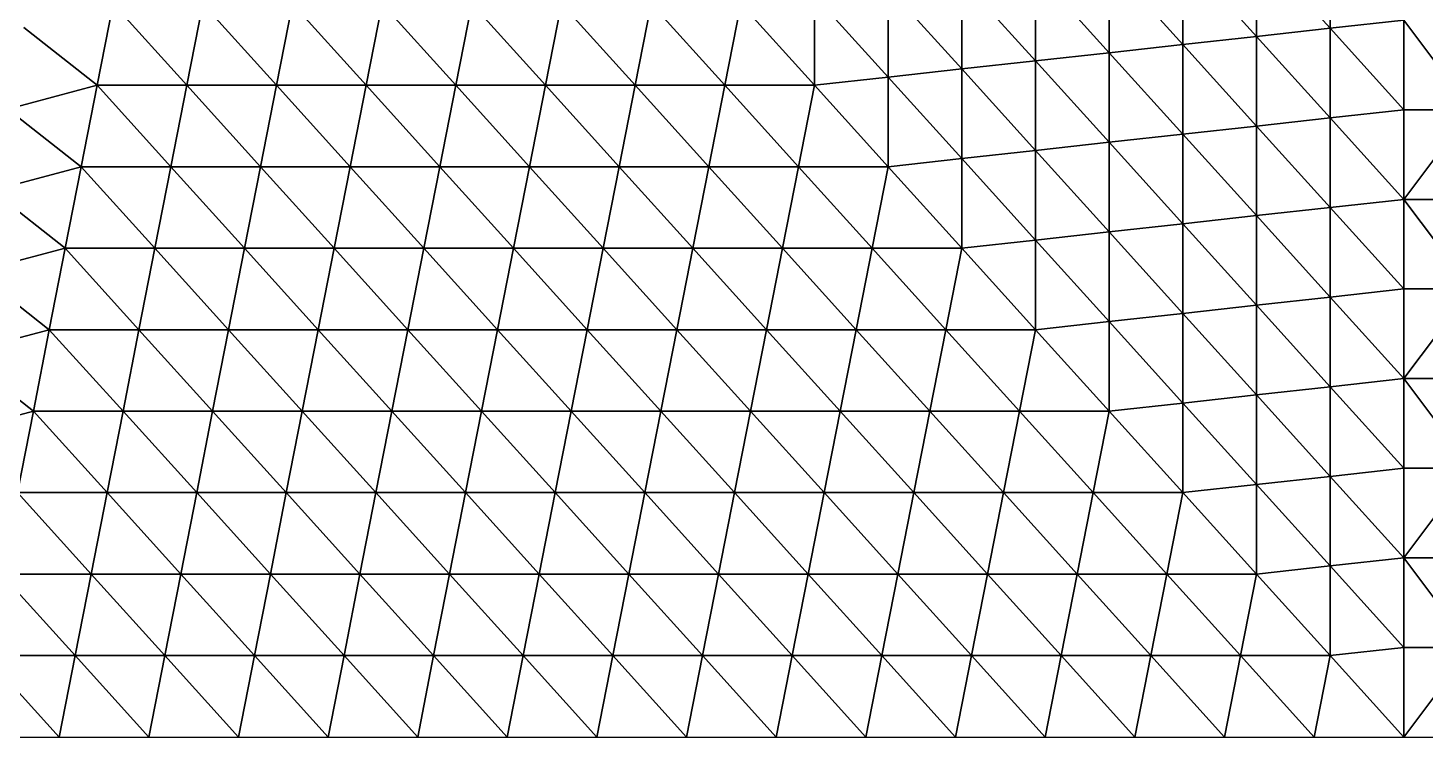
# Model space of a CAD drawing. Extents: x 100 to 350, y 100 to 150.
# Drawn here: x 176.02 to 200.37, y 100 to 112.36 of the extents above; entities that cross this region are included whole.
import ezdxf

# ---------------------------------------------------------------- set-up
doc = ezdxf.new("R2010")
doc.units = 0

msp = doc.modelspace()

# ---------------------------------------------------------------- linework, layer by layer
at = {"color": 1}
for p, q in [((197.431879, 113.778756), (198.71594, 112.358128)), ((197.431879, 113.778756), (197.431879, 112.216256)), ((198.71594, 112.358128), (197.431879, 113.778756)), ((197.431879, 112.216256), (197.431879, 113.778756)), ((198.71594, 112.358128), (198.71594, 113.920628)), ((198.71594, 113.920628), (198.71594, 112.358128)), ((194.863758, 113.495012), (196.147819, 112.074384)), ((194.863758, 111.932512), (194.863758, 113.495012)), ((196.147819, 112.074384), (194.863758, 113.495012)), ((194.863758, 113.495012), (194.863758, 111.932512)), ((196.147819, 112.074384), (196.147819, 113.636884)), ((197.431879, 112.216256), (196.147819, 113.636884)), ((196.147819, 113.636884), (196.147819, 112.074384)), ((196.147819, 113.636884), (197.431879, 112.216256)), ((193.579698, 113.35314), (194.863758, 111.932512)), ((194.863758, 111.932512), (193.579698, 113.35314)), ((193.579698, 113.35314), (193.579698, 111.79064)), ((193.579698, 111.79064), (193.579698, 113.35314)), ((191.011577, 113.069396), (192.295637, 111.648768)), ((192.295637, 111.648768), (191.011577, 113.069396)), ((191.011577, 113.069396), (191.011577, 111.506896)), ((191.011577, 111.506896), (191.011577, 113.069396)), ((192.295637, 111.648768), (192.295637, 113.211268)), ((192.295637, 113.211268), (193.579698, 111.79064)), ((192.295637, 113.211268), (192.295637, 111.648768)), ((193.579698, 111.79064), (192.295637, 113.211268)), ((177.505956, 112.785652), (177.227516, 111.365024)), ((177.227516, 111.365024), (177.505956, 112.785652)), ((177.505956, 112.785652), (178.790016, 111.365024)), ((178.790016, 111.365024), (177.505956, 112.785652)), ((179.068456, 112.785652), (178.790016, 111.365024)), ((178.790016, 111.365024), (179.068456, 112.785652)), ((180.352516, 111.365024), (179.068456, 112.785652)), ((179.068456, 112.785652), (180.352516, 111.365024)), ((180.630956, 112.785652), (180.352516, 111.365024)), ((180.352516, 111.365024), (180.630956, 112.785652)), ((180.630956, 112.785652), (181.915016, 111.365024)), ((181.915016, 111.365024), (180.630956, 112.785652)), ((182.193456, 112.785652), (181.915016, 111.365024)), ((181.915016, 111.365024), (182.193456, 112.785652)), ((183.477516, 111.365024), (182.193456, 112.785652)), ((182.193456, 112.785652), (183.477516, 111.365024)), ((183.755956, 112.785652), (183.477516, 111.365024)), ((183.477516, 111.365024), (183.755956, 112.785652)), ((183.755956, 112.785652), (185.040016, 111.365024)), ((185.040016, 111.365024), (183.755956, 112.785652)), ((185.318456, 112.785652), (185.040016, 111.365024)), ((185.040016, 111.365024), (185.318456, 112.785652)), ((186.602516, 111.365024), (185.318456, 112.785652)), ((185.318456, 112.785652), (186.602516, 111.365024)), ((186.602516, 111.365024), (186.880956, 112.785652)), ((186.880956, 112.785652), (186.602516, 111.365024)), ((188.165016, 111.365024), (186.880956, 112.785652)), ((186.880956, 112.785652), (188.165016, 111.365024)), ((188.165016, 111.365024), (188.443456, 112.785652)), ((188.443456, 112.785652), (188.165016, 111.365024)), ((188.443456, 112.785652), (189.727516, 111.365024)), ((189.727516, 111.365024), (188.443456, 112.785652)), ((189.727516, 111.365024), (189.727516, 112.927524)), ((189.727516, 112.927524), (191.011577, 111.506896)), ((189.727516, 112.927524), (189.727516, 111.365024)), ((191.011577, 111.506896), (189.727516, 112.927524)), ((177.227516, 111.365024), (175.94876, 112.370645)), ((175.94876, 112.370645), (177.227516, 111.365024)), ((197.431879, 112.216256), (198.71594, 112.358128)), ((198.71594, 112.358128), (197.431879, 112.216256)), ((200, 112.5), (198.71594, 112.358128)), ((198.71594, 112.358128), (200, 112.5)), ((198.71594, 110.795628), (198.71594, 112.358128)), ((198.71594, 112.358128), (200, 110.9375)), ((198.71594, 112.358128), (198.71594, 110.795628)), ((200, 110.9375), (198.71594, 112.358128)), ((200, 112.5), (201.171875, 110.9375)), ((201.171875, 110.9375), (200, 112.5)), ((196.147819, 112.074384), (194.863758, 111.932512)), ((194.863758, 111.932512), (196.147819, 112.074384)), ((196.147819, 112.074384), (197.431879, 112.216256)), ((197.431879, 112.216256), (196.147819, 112.074384)), ((196.147819, 110.511884), (196.147819, 112.074384)), ((197.431879, 110.653756), (196.147819, 112.074384)), ((196.147819, 112.074384), (196.147819, 110.511884)), ((196.147819, 112.074384), (197.431879, 110.653756)), ((198.71594, 110.795628), (197.431879, 112.216256)), ((197.431879, 112.216256), (197.431879, 110.653756)), ((197.431879, 112.216256), (198.71594, 110.795628)), ((197.431879, 110.653756), (197.431879, 112.216256)), ((193.579698, 111.79064), (192.295637, 111.648768)), ((192.295637, 111.648768), (193.579698, 111.79064)), ((193.579698, 111.79064), (194.863758, 111.932512)), ((194.863758, 111.932512), (193.579698, 111.79064)), ((193.579698, 111.79064), (193.579698, 110.22814)), ((194.863758, 110.370012), (193.579698, 111.79064)), ((193.579698, 111.79064), (194.863758, 110.370012)), ((193.579698, 110.22814), (193.579698, 111.79064)), ((196.147819, 110.511884), (194.863758, 111.932512)), ((194.863758, 111.932512), (194.863758, 110.370012)), ((194.863758, 111.932512), (196.147819, 110.511884)), ((194.863758, 110.370012), (194.863758, 111.932512)), ((192.295637, 111.648768), (191.011577, 111.506896)), ((191.011577, 111.506896), (192.295637, 111.648768)), ((192.295637, 110.086268), (192.295637, 111.648768)), ((192.295637, 111.648768), (193.579698, 110.22814)), ((193.579698, 110.22814), (192.295637, 111.648768)), ((192.295637, 111.648768), (192.295637, 110.086268)), ((177.227516, 111.365024), (175.670321, 110.950017)), ((175.670321, 110.950017), (177.227516, 111.365024)), ((177.227516, 111.365024), (176.949077, 109.944396)), ((176.949077, 109.944396), (177.227516, 111.365024)), ((178.511577, 109.944396), (177.227516, 111.365024)), ((178.790016, 111.365024), (177.227516, 111.365024)), ((177.227516, 111.365024), (178.511577, 109.944396)), ((177.227516, 111.365024), (178.790016, 111.365024)), ((178.790016, 111.365024), (178.511577, 109.944396)), ((178.511577, 109.944396), (178.790016, 111.365024)), ((180.352516, 111.365024), (178.790016, 111.365024)), ((178.790016, 111.365024), (180.074077, 109.944396)), ((178.790016, 111.365024), (180.352516, 111.365024)), ((180.074077, 109.944396), (178.790016, 111.365024)), ((180.352516, 111.365024), (180.074077, 109.944396)), ((180.074077, 109.944396), (180.352516, 111.365024)), ((181.636577, 109.944396), (180.352516, 111.365024)), ((181.915016, 111.365024), (180.352516, 111.365024)), ((180.352516, 111.365024), (181.636577, 109.944396)), ((180.352516, 111.365024), (181.915016, 111.365024)), ((181.915016, 111.365024), (181.636577, 109.944396)), ((181.636577, 109.944396), (181.915016, 111.365024)), ((181.915016, 111.365024), (183.477516, 111.365024)), ((183.477516, 111.365024), (181.915016, 111.365024)), ((181.915016, 111.365024), (183.199077, 109.944396)), ((183.199077, 109.944396), (181.915016, 111.365024)), ((183.477516, 111.365024), (183.199077, 109.944396)), ((183.199077, 109.944396), (183.477516, 111.365024)), ((184.761577, 109.944396), (183.477516, 111.365024)), ((185.040016, 111.365024), (183.477516, 111.365024)), ((183.477516, 111.365024), (184.761577, 109.944396)), ((183.477516, 111.365024), (185.040016, 111.365024)), ((185.040016, 111.365024), (184.761577, 109.944396)), ((184.761577, 109.944396), (185.040016, 111.365024)), ((185.040016, 111.365024), (186.602516, 111.365024)), ((186.324077, 109.944396), (185.040016, 111.365024)), ((186.602516, 111.365024), (185.040016, 111.365024)), ((185.040016, 111.365024), (186.324077, 109.944396)), ((186.324077, 109.944396), (186.602516, 111.365024)), ((186.602516, 111.365024), (186.324077, 109.944396)), ((188.165016, 111.365024), (186.602516, 111.365024)), ((186.602516, 111.365024), (187.886577, 109.944396)), ((186.602516, 111.365024), (188.165016, 111.365024)), ((187.886577, 109.944396), (186.602516, 111.365024)), ((187.886577, 109.944396), (188.165016, 111.365024)), ((188.165016, 111.365024), (187.886577, 109.944396)), ((189.727516, 111.365024), (188.165016, 111.365024)), ((188.165016, 111.365024), (189.449077, 109.944396)), ((189.449077, 109.944396), (188.165016, 111.365024)), ((188.165016, 111.365024), (189.727516, 111.365024)), ((189.727516, 111.365024), (189.449077, 109.944396)), ((189.449077, 109.944396), (189.727516, 111.365024)), ((191.011577, 111.506896), (189.727516, 111.365024)), ((189.727516, 111.365024), (191.011577, 111.506896)), ((191.011577, 109.944396), (189.727516, 111.365024)), ((189.727516, 111.365024), (191.011577, 109.944396)), ((192.295637, 110.086268), (191.011577, 111.506896)), ((191.011577, 111.506896), (191.011577, 109.944396)), ((191.011577, 111.506896), (192.295637, 110.086268)), ((191.011577, 109.944396), (191.011577, 111.506896)), ((176.949077, 109.944396), (175.670321, 110.950017)), ((175.670321, 110.950017), (176.949077, 109.944396)), ((200, 110.9375), (198.71594, 110.795628)), ((198.71594, 110.795628), (200, 110.9375)), ((201.171875, 110.9375), (200, 109.375)), ((200, 109.375), (201.171875, 110.9375)), ((201.171875, 110.9375), (200, 110.9375)), ((200, 110.9375), (201.171875, 110.9375)), ((196.147819, 110.511884), (197.431879, 110.653756)), ((197.431879, 110.653756), (196.147819, 110.511884)), ((198.71594, 110.795628), (197.431879, 110.653756)), ((197.431879, 110.653756), (198.71594, 110.795628)), ((197.431879, 110.653756), (198.71594, 109.233128)), ((197.431879, 110.653756), (197.431879, 109.091256)), ((198.71594, 109.233128), (197.431879, 110.653756)), ((197.431879, 109.091256), (197.431879, 110.653756)), ((198.71594, 109.233128), (198.71594, 110.795628)), ((198.71594, 110.795628), (200, 109.375)), ((200, 109.375), (198.71594, 110.795628)), ((198.71594, 110.795628), (198.71594, 109.233128)), ((193.579698, 110.22814), (194.863758, 110.370012)), ((194.863758, 110.370012), (193.579698, 110.22814)), ((196.147819, 110.511884), (194.863758, 110.370012)), ((194.863758, 110.370012), (196.147819, 110.511884)), ((194.863758, 110.370012), (196.147819, 108.949384)), ((196.147819, 108.949384), (194.863758, 110.370012)), ((194.863758, 110.370012), (194.863758, 108.807512)), ((194.863758, 108.807512), (194.863758, 110.370012)), ((196.147819, 108.949384), (196.147819, 110.511884)), ((197.431879, 109.091256), (196.147819, 110.511884)), ((196.147819, 110.511884), (196.147819, 108.949384)), ((196.147819, 110.511884), (197.431879, 109.091256)), ((191.011577, 109.944396), (192.295637, 110.086268)), ((192.295637, 110.086268), (191.011577, 109.944396)), ((193.579698, 110.22814), (192.295637, 110.086268)), ((192.295637, 110.086268), (193.579698, 110.22814)), ((192.295637, 108.523768), (192.295637, 110.086268)), ((192.295637, 110.086268), (193.579698, 108.66564)), ((192.295637, 110.086268), (192.295637, 108.523768)), ((193.579698, 108.66564), (192.295637, 110.086268)), ((194.863758, 108.807512), (193.579698, 110.22814)), ((193.579698, 110.22814), (193.579698, 108.66564)), ((193.579698, 110.22814), (194.863758, 108.807512)), ((193.579698, 108.66564), (193.579698, 110.22814)), ((175.391881, 109.529389), (176.949077, 109.944396)), ((176.949077, 109.944396), (175.391881, 109.529389)), ((176.949077, 109.944396), (176.670637, 108.523768)), ((176.670637, 108.523768), (176.949077, 109.944396)), ((176.949077, 109.944396), (178.511577, 109.944396)), ((178.233137, 108.523768), (176.949077, 109.944396)), ((178.511577, 109.944396), (176.949077, 109.944396)), ((176.949077, 109.944396), (178.233137, 108.523768)), ((178.233137, 108.523768), (178.511577, 109.944396)), ((178.511577, 109.944396), (178.233137, 108.523768)), ((178.511577, 109.944396), (180.074077, 109.944396)), ((180.074077, 109.944396), (178.511577, 109.944396)), ((178.511577, 109.944396), (179.795637, 108.523768)), ((179.795637, 108.523768), (178.511577, 109.944396)), ((180.074077, 109.944396), (179.795637, 108.523768)), ((179.795637, 108.523768), (180.074077, 109.944396)), ((180.074077, 109.944396), (181.636577, 109.944396)), ((181.636577, 109.944396), (180.074077, 109.944396)), ((180.074077, 109.944396), (181.358137, 108.523768)), ((181.358137, 108.523768), (180.074077, 109.944396)), ((181.636577, 109.944396), (181.358137, 108.523768)), ((181.358137, 108.523768), (181.636577, 109.944396)), ((182.920637, 108.523768), (181.636577, 109.944396)), ((181.636577, 109.944396), (183.199077, 109.944396)), ((183.199077, 109.944396), (181.636577, 109.944396)), ((181.636577, 109.944396), (182.920637, 108.523768)), ((183.199077, 109.944396), (182.920637, 108.523768)), ((182.920637, 108.523768), (183.199077, 109.944396)), ((183.199077, 109.944396), (184.761577, 109.944396)), ((184.761577, 109.944396), (183.199077, 109.944396)), ((183.199077, 109.944396), (184.483137, 108.523768)), ((184.483137, 108.523768), (183.199077, 109.944396)), ((184.761577, 109.944396), (184.483137, 108.523768)), ((184.483137, 108.523768), (184.761577, 109.944396)), ((186.045637, 108.523768), (184.761577, 109.944396)), ((186.324077, 109.944396), (184.761577, 109.944396)), ((184.761577, 109.944396), (186.045637, 108.523768)), ((184.761577, 109.944396), (186.324077, 109.944396)), ((186.045637, 108.523768), (186.324077, 109.944396)), ((186.324077, 109.944396), (186.045637, 108.523768)), ((187.608137, 108.523768), (186.324077, 109.944396)), ((186.324077, 109.944396), (187.886577, 109.944396)), ((187.886577, 109.944396), (186.324077, 109.944396)), ((186.324077, 109.944396), (187.608137, 108.523768)), ((187.608137, 108.523768), (187.886577, 109.944396)), ((187.886577, 109.944396), (187.608137, 108.523768)), ((187.886577, 109.944396), (189.449077, 109.944396)), ((189.449077, 109.944396), (187.886577, 109.944396)), ((187.886577, 109.944396), (189.170637, 108.523768)), ((189.170637, 108.523768), (187.886577, 109.944396)), ((189.449077, 109.944396), (189.170637, 108.523768)), ((189.170637, 108.523768), (189.449077, 109.944396)), ((189.449077, 109.944396), (191.011577, 109.944396)), ((191.011577, 109.944396), (189.449077, 109.944396)), ((189.449077, 109.944396), (190.733137, 108.523768)), ((190.733137, 108.523768), (189.449077, 109.944396)), ((191.011577, 109.944396), (190.733137, 108.523768)), ((190.733137, 108.523768), (191.011577, 109.944396)), ((192.295637, 108.523768), (191.011577, 109.944396)), ((191.011577, 109.944396), (192.295637, 108.523768)), ((176.670637, 108.523768), (175.391881, 109.529389)), ((175.391881, 109.529389), (176.670637, 108.523768)), ((200, 109.375), (198.71594, 109.233128)), ((198.71594, 109.233128), (200, 109.375)), ((200, 109.375), (202.34375, 109.375)), ((201.171875, 107.8125), (200, 109.375)), ((202.34375, 109.375), (200, 109.375)), ((200, 109.375), (201.171875, 107.8125)), ((197.431879, 109.091256), (198.71594, 109.233128)), ((198.71594, 109.233128), (197.431879, 109.091256)), ((198.71594, 109.233128), (200, 107.8125)), ((198.71594, 107.670628), (198.71594, 109.233128)), ((198.71594, 109.233128), (198.71594, 107.670628)), ((200, 107.8125), (198.71594, 109.233128)), ((196.147819, 108.949384), (194.863758, 108.807512)), ((194.863758, 108.807512), (196.147819, 108.949384)), ((196.147819, 108.949384), (197.431879, 109.091256)), ((197.431879, 109.091256), (196.147819, 108.949384)), ((196.147819, 107.386884), (196.147819, 108.949384)), ((197.431879, 107.528756), (196.147819, 108.949384)), ((196.147819, 108.949384), (196.147819, 107.386884)), ((196.147819, 108.949384), (197.431879, 107.528756)), ((198.71594, 107.670628), (197.431879, 109.091256)), ((197.431879, 109.091256), (197.431879, 107.528756)), ((197.431879, 109.091256), (198.71594, 107.670628)), ((197.431879, 107.528756), (197.431879, 109.091256)), ((193.579698, 108.66564), (192.295637, 108.523768)), ((192.295637, 108.523768), (193.579698, 108.66564)), ((193.579698, 108.66564), (194.863758, 108.807512)), ((194.863758, 108.807512), (193.579698, 108.66564)), ((193.579698, 108.66564), (193.579698, 107.10314)), ((194.863758, 107.245012), (193.579698, 108.66564)), ((193.579698, 108.66564), (194.863758, 107.245012)), ((193.579698, 107.10314), (193.579698, 108.66564)), ((196.147819, 107.386884), (194.863758, 108.807512)), ((194.863758, 108.807512), (194.863758, 107.245012)), ((194.863758, 108.807512), (196.147819, 107.386884)), ((194.863758, 107.245012), (194.863758, 108.807512)), ((175.113442, 108.108761), (176.670637, 108.523768)), ((176.670637, 108.523768), (175.113442, 108.108761)), ((176.670637, 108.523768), (176.392198, 107.10314)), ((176.392198, 107.10314), (176.670637, 108.523768)), ((178.233137, 108.523768), (176.670637, 108.523768)), ((176.670637, 108.523768), (177.954698, 107.10314)), ((177.954698, 107.10314), (176.670637, 108.523768)), ((176.670637, 108.523768), (178.233137, 108.523768)), ((177.954698, 107.10314), (178.233137, 108.523768)), ((178.233137, 108.523768), (177.954698, 107.10314)), ((179.517198, 107.10314), (178.233137, 108.523768)), ((178.233137, 108.523768), (179.795637, 108.523768)), ((179.795637, 108.523768), (178.233137, 108.523768)), ((178.233137, 108.523768), (179.517198, 107.10314)), ((179.517198, 107.10314), (179.795637, 108.523768)), ((179.795637, 108.523768), (179.517198, 107.10314)), ((179.795637, 108.523768), (181.358137, 108.523768)), ((181.358137, 108.523768), (179.795637, 108.523768)), ((179.795637, 108.523768), (181.079698, 107.10314)), ((181.079698, 107.10314), (179.795637, 108.523768)), ((181.358137, 108.523768), (181.079698, 107.10314)), ((181.079698, 107.10314), (181.358137, 108.523768)), ((181.358137, 108.523768), (182.920637, 108.523768)), ((182.920637, 108.523768), (181.358137, 108.523768)), ((181.358137, 108.523768), (182.642198, 107.10314)), ((182.642198, 107.10314), (181.358137, 108.523768)), ((182.920637, 108.523768), (182.642198, 107.10314)), ((182.642198, 107.10314), (182.920637, 108.523768)), ((184.204698, 107.10314), (182.920637, 108.523768)), ((182.920637, 108.523768), (184.483137, 108.523768)), ((184.483137, 108.523768), (182.920637, 108.523768)), ((182.920637, 108.523768), (184.204698, 107.10314)), ((184.483137, 108.523768), (184.204698, 107.10314)), ((184.204698, 107.10314), (184.483137, 108.523768)), ((184.483137, 108.523768), (186.045637, 108.523768)), ((186.045637, 108.523768), (184.483137, 108.523768)), ((184.483137, 108.523768), (185.767198, 107.10314)), ((185.767198, 107.10314), (184.483137, 108.523768)), ((186.045637, 108.523768), (185.767198, 107.10314)), ((185.767198, 107.10314), (186.045637, 108.523768)), ((187.608137, 108.523768), (186.045637, 108.523768)), ((186.045637, 108.523768), (187.329698, 107.10314)), ((187.329698, 107.10314), (186.045637, 108.523768)), ((186.045637, 108.523768), (187.608137, 108.523768)), ((187.329698, 107.10314), (187.608137, 108.523768)), ((187.608137, 108.523768), (187.329698, 107.10314)), ((189.170637, 108.523768), (187.608137, 108.523768)), ((187.608137, 108.523768), (188.892198, 107.10314)), ((188.892198, 107.10314), (187.608137, 108.523768)), ((187.608137, 108.523768), (189.170637, 108.523768)), ((189.170637, 108.523768), (188.892198, 107.10314)), ((188.892198, 107.10314), (189.170637, 108.523768)), ((190.454698, 107.10314), (189.170637, 108.523768)), ((189.170637, 108.523768), (190.733137, 108.523768)), ((190.733137, 108.523768), (189.170637, 108.523768)), ((189.170637, 108.523768), (190.454698, 107.10314)), ((190.733137, 108.523768), (190.454698, 107.10314)), ((190.454698, 107.10314), (190.733137, 108.523768)), ((190.733137, 108.523768), (192.295637, 108.523768)), ((192.295637, 108.523768), (190.733137, 108.523768)), ((190.733137, 108.523768), (192.017198, 107.10314)), ((192.017198, 107.10314), (190.733137, 108.523768)), ((192.295637, 108.523768), (192.017198, 107.10314)), ((192.017198, 107.10314), (192.295637, 108.523768)), ((193.579698, 107.10314), (192.295637, 108.523768)), ((192.295637, 108.523768), (193.579698, 107.10314)), ((175.113442, 108.108761), (176.392198, 107.10314)), ((176.392198, 107.10314), (175.113442, 108.108761)), ((198.71594, 107.670628), (197.431879, 107.528756)), ((197.431879, 107.528756), (198.71594, 107.670628)), ((200, 107.8125), (198.71594, 107.670628)), ((198.71594, 107.670628), (200, 107.8125)), ((198.71594, 106.108128), (198.71594, 107.670628)), ((198.71594, 107.670628), (200, 106.25)), ((200, 106.25), (198.71594, 107.670628)), ((198.71594, 107.670628), (198.71594, 106.108128)), ((200, 107.8125), (201.171875, 107.8125)), ((201.171875, 107.8125), (200, 106.25)), ((200, 106.25), (201.171875, 107.8125)), ((201.171875, 107.8125), (200, 107.8125)), ((196.147819, 107.386884), (197.431879, 107.528756)), ((197.431879, 107.528756), (196.147819, 107.386884)), ((197.431879, 107.528756), (198.71594, 106.108128)), ((197.431879, 107.528756), (197.431879, 105.966256)), ((198.71594, 106.108128), (197.431879, 107.528756)), ((197.431879, 105.966256), (197.431879, 107.528756)), ((193.579698, 107.10314), (194.863758, 107.245012)), ((194.863758, 107.245012), (193.579698, 107.10314)), ((196.147819, 107.386884), (194.863758, 107.245012)), ((194.863758, 107.245012), (196.147819, 107.386884)), ((196.147819, 105.824384), (194.863758, 107.245012)), ((194.863758, 107.245012), (194.863758, 105.682512)), ((194.863758, 107.245012), (196.147819, 105.824384)), ((194.863758, 105.682512), (194.863758, 107.245012)), ((196.147819, 105.824384), (196.147819, 107.386884)), ((197.431879, 105.966256), (196.147819, 107.386884)), ((196.147819, 107.386884), (196.147819, 105.824384)), ((196.147819, 107.386884), (197.431879, 105.966256)), ((174.835002, 106.688133), (176.392198, 107.10314)), ((176.392198, 107.10314), (174.835002, 106.688133)), ((176.392198, 107.10314), (176.113758, 105.682512)), ((176.113758, 105.682512), (176.392198, 107.10314)), ((177.954698, 107.10314), (176.392198, 107.10314)), ((176.392198, 107.10314), (177.676258, 105.682512)), ((176.392198, 107.10314), (177.954698, 107.10314)), ((177.676258, 105.682512), (176.392198, 107.10314)), ((177.954698, 107.10314), (177.676258, 105.682512)), ((177.676258, 105.682512), (177.954698, 107.10314)), ((179.238758, 105.682512), (177.954698, 107.10314)), ((179.517198, 107.10314), (177.954698, 107.10314)), ((177.954698, 107.10314), (179.238758, 105.682512)), ((177.954698, 107.10314), (179.517198, 107.10314)), ((179.238758, 105.682512), (179.517198, 107.10314)), ((179.517198, 107.10314), (179.238758, 105.682512)), ((180.801258, 105.682512), (179.517198, 107.10314)), ((181.079698, 107.10314), (179.517198, 107.10314)), ((179.517198, 107.10314), (180.801258, 105.682512)), ((179.517198, 107.10314), (181.079698, 107.10314)), ((181.079698, 107.10314), (180.801258, 105.682512)), ((180.801258, 105.682512), (181.079698, 107.10314)), ((182.363758, 105.682512), (181.079698, 107.10314)), ((181.079698, 107.10314), (182.642198, 107.10314)), ((182.642198, 107.10314), (181.079698, 107.10314)), ((181.079698, 107.10314), (182.363758, 105.682512)), ((182.642198, 107.10314), (182.363758, 105.682512)), ((182.363758, 105.682512), (182.642198, 107.10314)), ((182.642198, 107.10314), (184.204698, 107.10314)), ((184.204698, 107.10314), (182.642198, 107.10314)), ((182.642198, 107.10314), (183.926258, 105.682512)), ((183.926258, 105.682512), (182.642198, 107.10314)), ((184.204698, 107.10314), (183.926258, 105.682512)), ((183.926258, 105.682512), (184.204698, 107.10314)), ((185.488758, 105.682512), (184.204698, 107.10314)), ((184.204698, 107.10314), (185.767198, 107.10314)), ((185.767198, 107.10314), (184.204698, 107.10314)), ((184.204698, 107.10314), (185.488758, 105.682512)), ((185.767198, 107.10314), (185.488758, 105.682512)), ((185.488758, 105.682512), (185.767198, 107.10314)), ((185.767198, 107.10314), (187.329698, 107.10314)), ((187.051258, 105.682512), (185.767198, 107.10314)), ((187.329698, 107.10314), (185.767198, 107.10314)), ((185.767198, 107.10314), (187.051258, 105.682512)), ((187.051258, 105.682512), (187.329698, 107.10314)), ((187.329698, 107.10314), (187.051258, 105.682512)), ((187.329698, 107.10314), (188.892198, 107.10314)), ((188.892198, 107.10314), (187.329698, 107.10314)), ((187.329698, 107.10314), (188.613758, 105.682512)), ((188.613758, 105.682512), (187.329698, 107.10314)), ((188.892198, 107.10314), (188.613758, 105.682512)), ((188.613758, 105.682512), (188.892198, 107.10314)), ((188.892198, 107.10314), (190.454698, 107.10314)), ((190.454698, 107.10314), (188.892198, 107.10314)), ((188.892198, 107.10314), (190.176258, 105.682512)), ((190.176258, 105.682512), (188.892198, 107.10314)), ((190.454698, 107.10314), (190.176258, 105.682512)), ((190.176258, 105.682512), (190.454698, 107.10314)), ((191.738758, 105.682512), (190.454698, 107.10314)), ((190.454698, 107.10314), (192.017198, 107.10314)), ((192.017198, 107.10314), (190.454698, 107.10314)), ((190.454698, 107.10314), (191.738758, 105.682512)), ((192.017198, 107.10314), (191.738758, 105.682512)), ((191.738758, 105.682512), (192.017198, 107.10314)), ((192.017198, 107.10314), (193.579698, 107.10314)), ((193.301258, 105.682512), (192.017198, 107.10314)), ((193.579698, 107.10314), (192.017198, 107.10314)), ((192.017198, 107.10314), (193.301258, 105.682512)), ((193.301258, 105.682512), (193.579698, 107.10314)), ((193.579698, 107.10314), (193.301258, 105.682512)), ((194.863758, 105.682512), (193.579698, 107.10314)), ((193.579698, 107.10314), (194.863758, 105.682512)), ((176.113758, 105.682512), (174.835002, 106.688133)), ((174.835002, 106.688133), (176.113758, 105.682512)), ((200, 106.25), (198.71594, 106.108128)), ((198.71594, 106.108128), (200, 106.25)), ((200, 106.25), (202.34375, 106.25)), ((202.34375, 106.25), (200, 106.25)), ((200, 106.25), (201.171875, 104.6875)), ((201.171875, 104.6875), (200, 106.25)), ((196.147819, 105.824384), (197.431879, 105.966256)), ((197.431879, 105.966256), (196.147819, 105.824384)), ((197.431879, 105.966256), (198.71594, 106.108128)), ((198.71594, 106.108128), (197.431879, 105.966256)), ((198.71594, 104.545628), (197.431879, 105.966256)), ((197.431879, 105.966256), (197.431879, 104.403756)), ((197.431879, 105.966256), (198.71594, 104.545628)), ((197.431879, 104.403756), (197.431879, 105.966256)), ((198.71594, 104.545628), (198.71594, 106.108128)), ((198.71594, 106.108128), (200, 104.6875)), ((198.71594, 106.108128), (198.71594, 104.545628)), ((200, 104.6875), (198.71594, 106.108128)), ((194.863758, 105.682512), (196.147819, 105.824384)), ((196.147819, 105.824384), (194.863758, 105.682512)), ((196.147819, 104.261884), (196.147819, 105.824384)), ((197.431879, 104.403756), (196.147819, 105.824384)), ((196.147819, 105.824384), (196.147819, 104.261884)), ((196.147819, 105.824384), (197.431879, 104.403756)), ((174.556563, 105.267505), (176.113758, 105.682512)), ((176.113758, 105.682512), (174.556563, 105.267505)), ((176.113758, 105.682512), (175.835319, 104.261884)), ((175.835319, 104.261884), (176.113758, 105.682512)), ((177.397819, 104.261884), (176.113758, 105.682512)), ((176.113758, 105.682512), (177.676258, 105.682512)), ((177.676258, 105.682512), (176.113758, 105.682512)), ((176.113758, 105.682512), (177.397819, 104.261884)), ((177.676258, 105.682512), (177.397819, 104.261884)), ((177.397819, 104.261884), (177.676258, 105.682512)), ((177.676258, 105.682512), (179.238758, 105.682512)), ((177.676258, 105.682512), (178.960319, 104.261884)), ((179.238758, 105.682512), (177.676258, 105.682512)), ((178.960319, 104.261884), (177.676258, 105.682512)), ((178.960319, 104.261884), (179.238758, 105.682512)), ((179.238758, 105.682512), (178.960319, 104.261884)), ((179.238758, 105.682512), (180.801258, 105.682512)), ((180.522819, 104.261884), (179.238758, 105.682512)), ((180.801258, 105.682512), (179.238758, 105.682512)), ((179.238758, 105.682512), (180.522819, 104.261884)), ((180.801258, 105.682512), (180.522819, 104.261884)), ((180.522819, 104.261884), (180.801258, 105.682512)), ((180.801258, 105.682512), (182.363758, 105.682512)), ((180.801258, 105.682512), (182.085319, 104.261884)), ((182.363758, 105.682512), (180.801258, 105.682512)), ((182.085319, 104.261884), (180.801258, 105.682512)), ((182.085319, 104.261884), (182.363758, 105.682512)), ((182.363758, 105.682512), (182.085319, 104.261884)), ((183.647819, 104.261884), (182.363758, 105.682512)), ((182.363758, 105.682512), (183.926258, 105.682512)), ((183.926258, 105.682512), (182.363758, 105.682512)), ((182.363758, 105.682512), (183.647819, 104.261884)), ((183.926258, 105.682512), (183.647819, 104.261884)), ((183.647819, 104.261884), (183.926258, 105.682512)), ((183.926258, 105.682512), (185.210319, 104.261884)), ((185.488758, 105.682512), (183.926258, 105.682512)), ((183.926258, 105.682512), (185.488758, 105.682512)), ((185.210319, 104.261884), (183.926258, 105.682512)), ((185.488758, 105.682512), (185.210319, 104.261884)), ((185.210319, 104.261884), (185.488758, 105.682512)), ((187.051258, 105.682512), (185.488758, 105.682512)), ((185.488758, 105.682512), (186.772819, 104.261884)), ((186.772819, 104.261884), (185.488758, 105.682512)), ((185.488758, 105.682512), (187.051258, 105.682512)), ((186.772819, 104.261884), (187.051258, 105.682512)), ((187.051258, 105.682512), (186.772819, 104.261884)), ((188.335319, 104.261884), (187.051258, 105.682512)), ((187.051258, 105.682512), (188.335319, 104.261884)), ((188.613758, 105.682512), (187.051258, 105.682512)), ((187.051258, 105.682512), (188.613758, 105.682512)), ((188.613758, 105.682512), (188.335319, 104.261884)), ((188.335319, 104.261884), (188.613758, 105.682512)), ((189.897819, 104.261884), (188.613758, 105.682512)), ((188.613758, 105.682512), (190.176258, 105.682512)), ((190.176258, 105.682512), (188.613758, 105.682512)), ((188.613758, 105.682512), (189.897819, 104.261884)), ((190.176258, 105.682512), (189.897819, 104.261884)), ((189.897819, 104.261884), (190.176258, 105.682512)), ((190.176258, 105.682512), (191.460319, 104.261884)), ((191.738758, 105.682512), (190.176258, 105.682512)), ((190.176258, 105.682512), (191.738758, 105.682512)), ((191.460319, 104.261884), (190.176258, 105.682512)), ((191.738758, 105.682512), (191.460319, 104.261884)), ((191.460319, 104.261884), (191.738758, 105.682512)), ((193.301258, 105.682512), (191.738758, 105.682512)), ((191.738758, 105.682512), (193.022819, 104.261884)), ((193.022819, 104.261884), (191.738758, 105.682512)), ((191.738758, 105.682512), (193.301258, 105.682512)), ((193.022819, 104.261884), (193.301258, 105.682512)), ((193.301258, 105.682512), (193.022819, 104.261884)), ((194.585319, 104.261884), (193.301258, 105.682512)), ((193.301258, 105.682512), (194.585319, 104.261884)), ((194.863758, 105.682512), (193.301258, 105.682512)), ((193.301258, 105.682512), (194.863758, 105.682512)), ((194.863758, 105.682512), (194.585319, 104.261884)), ((194.585319, 104.261884), (194.863758, 105.682512)), ((196.147819, 104.261884), (194.863758, 105.682512)), ((194.863758, 105.682512), (196.147819, 104.261884)), ((198.71594, 104.545628), (197.431879, 104.403756)), ((197.431879, 104.403756), (198.71594, 104.545628)), ((200, 104.6875), (198.71594, 104.545628)), ((198.71594, 104.545628), (200, 104.6875)), ((198.71594, 102.983128), (198.71594, 104.545628)), ((198.71594, 104.545628), (200, 103.125)), ((200, 103.125), (198.71594, 104.545628)), ((198.71594, 104.545628), (198.71594, 102.983128)), ((201.171875, 104.6875), (200, 103.125)), ((200, 103.125), (201.171875, 104.6875)), ((201.171875, 104.6875), (200, 104.6875)), ((200, 104.6875), (201.171875, 104.6875)), ((175.835319, 104.261884), (177.397819, 104.261884)), ((175.835319, 104.261884), (177.119379, 102.841256)), ((177.397819, 104.261884), (175.835319, 104.261884)), ((177.119379, 102.841256), (175.835319, 104.261884)), ((177.397819, 104.261884), (177.119379, 102.841256)), ((177.119379, 102.841256), (177.397819, 104.261884)), ((178.681879, 102.841256), (177.397819, 104.261884)), ((178.960319, 104.261884), (177.397819, 104.261884)), ((177.397819, 104.261884), (178.681879, 102.841256)), ((177.397819, 104.261884), (178.960319, 104.261884)), ((178.681879, 102.841256), (178.960319, 104.261884)), ((178.960319, 104.261884), (178.681879, 102.841256)), ((180.244379, 102.841256), (178.960319, 104.261884)), ((178.960319, 104.261884), (180.244379, 102.841256)), ((180.522819, 104.261884), (178.960319, 104.261884)), ((178.960319, 104.261884), (180.522819, 104.261884)), ((180.244379, 102.841256), (180.522819, 104.261884)), ((180.522819, 104.261884), (180.244379, 102.841256)), ((182.085319, 104.261884), (180.522819, 104.261884)), ((180.522819, 104.261884), (181.806879, 102.841256)), ((181.806879, 102.841256), (180.522819, 104.261884)), ((180.522819, 104.261884), (182.085319, 104.261884)), ((181.806879, 102.841256), (182.085319, 104.261884)), ((182.085319, 104.261884), (181.806879, 102.841256)), ((183.369379, 102.841256), (182.085319, 104.261884)), ((182.085319, 104.261884), (183.369379, 102.841256)), ((183.647819, 104.261884), (182.085319, 104.261884)), ((182.085319, 104.261884), (183.647819, 104.261884)), ((183.369379, 102.841256), (183.647819, 104.261884)), ((183.647819, 104.261884), (183.369379, 102.841256)), ((184.931879, 102.841256), (183.647819, 104.261884)), ((185.210319, 104.261884), (183.647819, 104.261884)), ((183.647819, 104.261884), (184.931879, 102.841256)), ((183.647819, 104.261884), (185.210319, 104.261884)), ((185.210319, 104.261884), (184.931879, 102.841256)), ((184.931879, 102.841256), (185.210319, 104.261884)), ((185.210319, 104.261884), (186.772819, 104.261884)), ((185.210319, 104.261884), (186.494379, 102.841256)), ((186.772819, 104.261884), (185.210319, 104.261884)), ((186.494379, 102.841256), (185.210319, 104.261884)), ((186.494379, 102.841256), (186.772819, 104.261884)), ((186.772819, 104.261884), (186.494379, 102.841256)), ((186.772819, 104.261884), (188.335319, 104.261884)), ((188.056879, 102.841256), (186.772819, 104.261884)), ((188.335319, 104.261884), (186.772819, 104.261884)), ((186.772819, 104.261884), (188.056879, 102.841256)), ((188.335319, 104.261884), (188.056879, 102.841256)), ((188.056879, 102.841256), (188.335319, 104.261884)), ((188.335319, 104.261884), (189.897819, 104.261884)), ((188.335319, 104.261884), (189.619379, 102.841256)), ((189.897819, 104.261884), (188.335319, 104.261884)), ((189.619379, 102.841256), (188.335319, 104.261884)), ((189.619379, 102.841256), (189.897819, 104.261884)), ((189.897819, 104.261884), (189.619379, 102.841256)), ((191.181879, 102.841256), (189.897819, 104.261884)), ((191.460319, 104.261884), (189.897819, 104.261884)), ((189.897819, 104.261884), (191.181879, 102.841256)), ((189.897819, 104.261884), (191.460319, 104.261884)), ((191.460319, 104.261884), (191.181879, 102.841256)), ((191.181879, 102.841256), (191.460319, 104.261884)), ((191.460319, 104.261884), (193.022819, 104.261884)), ((191.460319, 104.261884), (192.744379, 102.841256)), ((193.022819, 104.261884), (191.460319, 104.261884)), ((192.744379, 102.841256), (191.460319, 104.261884)), ((192.744379, 102.841256), (193.022819, 104.261884)), ((193.022819, 104.261884), (192.744379, 102.841256)), ((193.022819, 104.261884), (194.585319, 104.261884)), ((194.306879, 102.841256), (193.022819, 104.261884)), ((194.585319, 104.261884), (193.022819, 104.261884)), ((193.022819, 104.261884), (194.306879, 102.841256)), ((194.585319, 104.261884), (194.306879, 102.841256)), ((194.306879, 102.841256), (194.585319, 104.261884)), ((194.585319, 104.261884), (196.147819, 104.261884)), ((194.585319, 104.261884), (195.869379, 102.841256)), ((196.147819, 104.261884), (194.585319, 104.261884)), ((195.869379, 102.841256), (194.585319, 104.261884)), ((195.869379, 102.841256), (196.147819, 104.261884)), ((196.147819, 104.261884), (195.869379, 102.841256)), ((196.147819, 104.261884), (197.431879, 104.403756)), ((197.431879, 104.403756), (196.147819, 104.261884)), ((197.431879, 102.841256), (196.147819, 104.261884)), ((196.147819, 104.261884), (197.431879, 102.841256)), ((197.431879, 104.403756), (198.71594, 102.983128)), ((197.431879, 104.403756), (197.431879, 102.841256)), ((198.71594, 102.983128), (197.431879, 104.403756)), ((197.431879, 102.841256), (197.431879, 104.403756)), ((200, 103.125), (198.71594, 102.983128)), ((198.71594, 102.983128), (200, 103.125)), ((200, 103.125), (202.34375, 103.125)), ((202.34375, 103.125), (200, 103.125)), ((200, 103.125), (201.171875, 101.5625)), ((201.171875, 101.5625), (200, 103.125)), ((176.84094, 101.420628), (175.556879, 102.841256)), ((177.119379, 102.841256), (175.556879, 102.841256)), ((175.556879, 102.841256), (176.84094, 101.420628)), ((175.556879, 102.841256), (177.119379, 102.841256)), ((177.119379, 102.841256), (176.84094, 101.420628)), ((176.84094, 101.420628), (177.119379, 102.841256)), ((177.119379, 102.841256), (178.681879, 102.841256)), ((177.119379, 102.841256), (178.40344, 101.420628)), ((178.681879, 102.841256), (177.119379, 102.841256)), ((178.40344, 101.420628), (177.119379, 102.841256)), ((178.40344, 101.420628), (178.681879, 102.841256)), ((178.681879, 102.841256), (178.40344, 101.420628)), ((180.244379, 102.841256), (178.681879, 102.841256)), ((178.681879, 102.841256), (179.96594, 101.420628)), ((178.681879, 102.841256), (180.244379, 102.841256)), ((179.96594, 101.420628), (178.681879, 102.841256)), ((179.96594, 101.420628), (180.244379, 102.841256)), ((180.244379, 102.841256), (179.96594, 101.420628)), ((180.244379, 102.841256), (181.52844, 101.420628)), ((181.806879, 102.841256), (180.244379, 102.841256)), ((181.52844, 101.420628), (180.244379, 102.841256)), ((180.244379, 102.841256), (181.806879, 102.841256)), ((181.806879, 102.841256), (181.52844, 101.420628)), ((181.52844, 101.420628), (181.806879, 102.841256)), ((183.369379, 102.841256), (181.806879, 102.841256)), ((181.806879, 102.841256), (183.09094, 101.420628)), ((183.09094, 101.420628), (181.806879, 102.841256)), ((181.806879, 102.841256), (183.369379, 102.841256)), ((183.09094, 101.420628), (183.369379, 102.841256)), ((183.369379, 102.841256), (183.09094, 101.420628)), ((184.65344, 101.420628), (183.369379, 102.841256)), ((183.369379, 102.841256), (184.65344, 101.420628)), ((184.931879, 102.841256), (183.369379, 102.841256)), ((183.369379, 102.841256), (184.931879, 102.841256)), ((184.65344, 101.420628), (184.931879, 102.841256)), ((184.931879, 102.841256), (184.65344, 101.420628)), ((186.494379, 102.841256), (184.931879, 102.841256)), ((184.931879, 102.841256), (186.21594, 101.420628)), ((186.21594, 101.420628), (184.931879, 102.841256)), ((184.931879, 102.841256), (186.494379, 102.841256)), ((186.21594, 101.420628), (186.494379, 102.841256)), ((186.494379, 102.841256), (186.21594, 101.420628)), ((186.494379, 102.841256), (187.77844, 101.420628)), ((188.056879, 102.841256), (186.494379, 102.841256)), ((187.77844, 101.420628), (186.494379, 102.841256)), ((186.494379, 102.841256), (188.056879, 102.841256)), ((188.056879, 102.841256), (187.77844, 101.420628)), ((187.77844, 101.420628), (188.056879, 102.841256)), ((189.619379, 102.841256), (188.056879, 102.841256)), ((188.056879, 102.841256), (189.34094, 101.420628)), ((189.34094, 101.420628), (188.056879, 102.841256)), ((188.056879, 102.841256), (189.619379, 102.841256)), ((189.34094, 101.420628), (189.619379, 102.841256)), ((189.619379, 102.841256), (189.34094, 101.420628)), ((190.90344, 101.420628), (189.619379, 102.841256)), ((189.619379, 102.841256), (190.90344, 101.420628)), ((191.181879, 102.841256), (189.619379, 102.841256)), ((189.619379, 102.841256), (191.181879, 102.841256)), ((190.90344, 101.420628), (191.181879, 102.841256)), ((191.181879, 102.841256), (190.90344, 101.420628)), ((192.744379, 102.841256), (191.181879, 102.841256)), ((191.181879, 102.841256), (192.46594, 101.420628)), ((192.46594, 101.420628), (191.181879, 102.841256)), ((191.181879, 102.841256), (192.744379, 102.841256)), ((192.46594, 101.420628), (192.744379, 102.841256)), ((192.744379, 102.841256), (192.46594, 101.420628)), ((192.744379, 102.841256), (194.02844, 101.420628)), ((194.306879, 102.841256), (192.744379, 102.841256)), ((194.02844, 101.420628), (192.744379, 102.841256)), ((192.744379, 102.841256), (194.306879, 102.841256)), ((194.306879, 102.841256), (194.02844, 101.420628)), ((194.02844, 101.420628), (194.306879, 102.841256)), ((195.869379, 102.841256), (194.306879, 102.841256)), ((194.306879, 102.841256), (195.59094, 101.420628)), ((195.59094, 101.420628), (194.306879, 102.841256)), ((194.306879, 102.841256), (195.869379, 102.841256)), ((195.59094, 101.420628), (195.869379, 102.841256)), ((195.869379, 102.841256), (195.59094, 101.420628)), ((197.15344, 101.420628), (195.869379, 102.841256)), ((195.869379, 102.841256), (197.15344, 101.420628)), ((197.431879, 102.841256), (195.869379, 102.841256)), ((195.869379, 102.841256), (197.431879, 102.841256)), ((197.431879, 102.841256), (197.15344, 101.420628)), ((197.15344, 101.420628), (197.431879, 102.841256)), ((198.71594, 102.983128), (197.431879, 102.841256)), ((197.431879, 102.841256), (198.71594, 102.983128)), ((197.431879, 102.841256), (198.71594, 101.420628)), ((198.71594, 101.420628), (197.431879, 102.841256)), ((198.71594, 101.420628), (198.71594, 102.983128)), ((198.71594, 102.983128), (200, 101.5625)), ((198.71594, 102.983128), (198.71594, 101.420628)), ((200, 101.5625), (198.71594, 102.983128)), ((200, 101.5625), (198.71594, 101.420628)), ((198.71594, 101.420628), (200, 101.5625)), ((201.171875, 101.5625), (200, 100)), ((200, 101.5625), (201.171875, 101.5625)), ((200, 100), (201.171875, 101.5625)), ((201.171875, 101.5625), (200, 101.5625)), ((175.27844, 101.420628), (176.84094, 101.420628)), ((175.27844, 101.420628), (176.5625, 100)), ((176.84094, 101.420628), (175.27844, 101.420628)), ((176.5625, 100), (175.27844, 101.420628)), ((176.5625, 100), (176.84094, 101.420628)), ((176.84094, 101.420628), (176.5625, 100)), ((178.40344, 101.420628), (176.84094, 101.420628)), ((176.84094, 101.420628), (178.125, 100)), ((178.125, 100), (176.84094, 101.420628)), ((176.84094, 101.420628), (178.40344, 101.420628)), ((178.125, 100), (178.40344, 101.420628)), ((178.40344, 101.420628), (178.125, 100)), ((178.40344, 101.420628), (179.6875, 100)), ((179.96594, 101.420628), (178.40344, 101.420628)), ((179.6875, 100), (178.40344, 101.420628)), ((178.40344, 101.420628), (179.96594, 101.420628)), ((179.6875, 100), (179.96594, 101.420628)), ((179.96594, 101.420628), (179.6875, 100)), ((179.96594, 101.420628), (181.52844, 101.420628)), ((181.25, 100), (179.96594, 101.420628)), ((181.52844, 101.420628), (179.96594, 101.420628)), ((179.96594, 101.420628), (181.25, 100)), ((181.52844, 101.420628), (181.25, 100)), ((181.25, 100), (181.52844, 101.420628)), ((181.52844, 101.420628), (183.09094, 101.420628)), ((181.52844, 101.420628), (182.8125, 100)), ((183.09094, 101.420628), (181.52844, 101.420628)), ((182.8125, 100), (181.52844, 101.420628)), ((182.8125, 100), (183.09094, 101.420628)), ((183.09094, 101.420628), (182.8125, 100)), ((183.09094, 101.420628), (184.65344, 101.420628)), ((184.65344, 101.420628), (183.09094, 101.420628)), ((183.09094, 101.420628), (184.375, 100)), ((184.375, 100), (183.09094, 101.420628)), ((184.375, 100), (184.65344, 101.420628)), ((184.65344, 101.420628), (184.375, 100)), ((184.65344, 101.420628), (185.9375, 100)), ((186.21594, 101.420628), (184.65344, 101.420628)), ((185.9375, 100), (184.65344, 101.420628)), ((184.65344, 101.420628), (186.21594, 101.420628)), ((185.9375, 100), (186.21594, 101.420628)), ((186.21594, 101.420628), (185.9375, 100)), ((186.21594, 101.420628), (187.77844, 101.420628)), ((187.5, 100), (186.21594, 101.420628)), ((187.77844, 101.420628), (186.21594, 101.420628)), ((186.21594, 101.420628), (187.5, 100)), ((187.77844, 101.420628), (187.5, 100)), ((187.5, 100), (187.77844, 101.420628)), ((187.77844, 101.420628), (189.34094, 101.420628)), ((187.77844, 101.420628), (189.0625, 100)), ((189.34094, 101.420628), (187.77844, 101.420628)), ((189.0625, 100), (187.77844, 101.420628)), ((189.0625, 100), (189.34094, 101.420628)), ((189.34094, 101.420628), (189.0625, 100)), ((189.34094, 101.420628), (190.90344, 101.420628)), ((190.90344, 101.420628), (189.34094, 101.420628)), ((189.34094, 101.420628), (190.625, 100)), ((190.625, 100), (189.34094, 101.420628)), ((190.625, 100), (190.90344, 101.420628)), ((190.90344, 101.420628), (190.625, 100)), ((190.90344, 101.420628), (192.1875, 100)), ((192.46594, 101.420628), (190.90344, 101.420628)), ((192.1875, 100), (190.90344, 101.420628)), ((190.90344, 101.420628), (192.46594, 101.420628)), ((192.1875, 100), (192.46594, 101.420628)), ((192.46594, 101.420628), (192.1875, 100)), ((192.46594, 101.420628), (194.02844, 101.420628)), ((193.75, 100), (192.46594, 101.420628)), ((194.02844, 101.420628), (192.46594, 101.420628)), ((192.46594, 101.420628), (193.75, 100)), ((194.02844, 101.420628), (193.75, 100)), ((193.75, 100), (194.02844, 101.420628)), ((194.02844, 101.420628), (195.59094, 101.420628)), ((194.02844, 101.420628), (195.3125, 100)), ((195.59094, 101.420628), (194.02844, 101.420628)), ((195.3125, 100), (194.02844, 101.420628)), ((195.3125, 100), (195.59094, 101.420628)), ((195.59094, 101.420628), (195.3125, 100)), ((195.59094, 101.420628), (197.15344, 101.420628)), ((196.875, 100), (195.59094, 101.420628)), ((197.15344, 101.420628), (195.59094, 101.420628)), ((195.59094, 101.420628), (196.875, 100)), ((197.15344, 101.420628), (196.875, 100)), ((196.875, 100), (197.15344, 101.420628)), ((197.15344, 101.420628), (198.71594, 101.420628)), ((197.15344, 101.420628), (198.4375, 100)), ((198.71594, 101.420628), (197.15344, 101.420628)), ((198.4375, 100), (197.15344, 101.420628)), ((198.4375, 100), (198.71594, 101.420628)), ((198.71594, 101.420628), (198.4375, 100)), ((198.71594, 101.420628), (200, 100)), ((200, 100), (198.71594, 101.420628))]:
    msp.add_line(p, q, dxfattribs=at)
at = {"color": 7}
for p, q in [((200, 110.9375), (200, 112.5)), ((200, 112.5), (200, 110.9375)), ((200, 109.375), (200, 110.9375)), ((200, 110.9375), (200, 109.375)), ((200, 109.375), (200, 107.8125)), ((200, 107.8125), (200, 109.375)), ((200, 107.8125), (200, 106.25)), ((200, 106.25), (200, 107.8125)), ((200, 104.6875), (200, 106.25)), ((200, 106.25), (200, 104.6875)), ((200, 103.125), (200, 104.6875)), ((200, 104.6875), (200, 103.125)), ((200, 103.125), (200, 101.5625)), ((200, 101.5625), (200, 103.125)), ((200, 101.5625), (200, 100)), ((200, 100), (200, 101.5625)), ((175, 100), (176.5625, 100)), ((176.5625, 100), (178.125, 100)), ((178.125, 100), (179.6875, 100)), ((179.6875, 100), (181.25, 100)), ((181.25, 100), (182.8125, 100)), ((182.8125, 100), (184.375, 100)), ((184.375, 100), (185.9375, 100)), ((185.9375, 100), (187.5, 100)), ((187.5, 100), (189.0625, 100)), ((189.0625, 100), (190.625, 100)), ((190.625, 100), (192.1875, 100)), ((192.1875, 100), (193.75, 100)), ((193.75, 100), (195.3125, 100)), ((195.3125, 100), (196.875, 100)), ((196.875, 100), (198.4375, 100)), ((198.4375, 100), (200, 100)), ((200, 100), (202.34375, 100))]:
    msp.add_line(p, q, dxfattribs=at)

doc.saveas('drawing.dxf')
